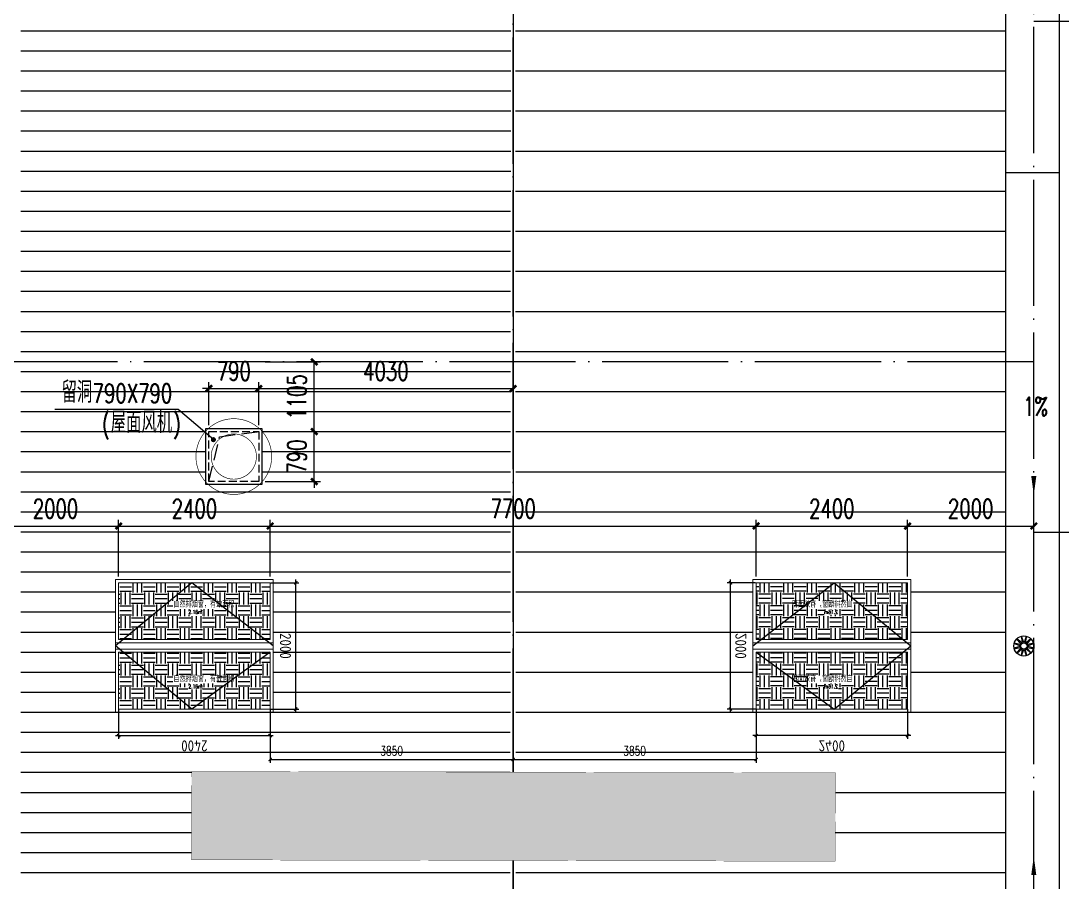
# Model space of a CAD drawing. Extents: x -1313754 to 847533, y 489853 to 941203.
# Drawn here: x 339496 to 355996, y 760578 to 774223 of the extents above; entities that cross this region are included whole.
import ezdxf

# ---------------------------------------------------------------- set-up
doc = ezdxf.new("R2010")
doc.units = 0
doc.header["$LTSCALE"] = 1000
doc.header["$MEASUREMENT"] = 0
for name, pattern in [('DASH', [0.35, 0.25, -0.1]), ('DOTE', [2.42, 2, -0.2, 0.02, -0.2]), ('HIDDEN', [9.525, 6.35, -3.175])]:
    doc.linetypes.add(name, pattern=pattern)
doc.layers.get('Defpoints').update_dxf_attribs({"color": 210})
for name, color, linetype in [('99平面图例外参$0$A-HATCH-2', 251, 'Continuous'), ('A-AXIS-DOTE', 14, 'DOTE'), ('A-AXIS-DP', 126, 'Continuous'), ('A-AXIS-SYMB', 3, 'Continuous'), ('A-DRAIN', 142, 'Continuous'), ('A-HATCH-2', 251, 'Continuous'), ('A-LIN-V', 9, 'Continuous'), ('A-SFCE', 30, 'Continuous'), ('A-WINDOW', 140, 'Continuous'), ('AS-COLN', 6, 'Continuous'), ('AS-WALL', 40, 'Continuous'), ('AS-结构边线层', 200, 'Continuous'), ('DIM_SYMB', 3, 'Continuous'), ('E-电气标注', 84, 'Continuous'), ('PUB_TEXT', 7, 'Continuous'), ('SPACE', 7, 'Continuous'), ('SPACE_HATCH', 8, 'Continuous'), ('参考线', 8, 'Continuous'), ('外框', 1, 'HIDDEN'), ('暖通', 7, 'Continuous'), ('虹吸雨水斗', 6, 'Continuous')]:
    doc.layers.add(name, color=color, linetype=linetype)
doc.layers.add('A-加建区域', color=47, linetype='Continuous', plot=False)
doc.layers.add('成型线', color=3, linetype='Continuous', lineweight=18)
doc.styles.add('_TCH_DIM', font='SIMPLEX', dxfattribs={"bigfont": 'GBCBIG'})
doc.styles.add('_TCH_DIM_T3', font='SIMPLEX', dxfattribs={"width": 0.705882, "bigfont": 'GBCBIG'})
doc.styles.add('_TCH_SPACE', font='SIMPLEX', dxfattribs={"height": 5, "bigfont": 'GBCBIG'})
doc.styles.get("Standard").update_dxf_attribs({"font": 'gbenor.shx', "bigfont": 'gbcbig.shx'})
doc.dimstyles.new('_TCH_ARCH&&100', dxfattribs={"dimtxt": 297.5, "dimasz": 100, "dimexe": 100, "dimexo": 100, "dimgap": 126.25, "dimtad": 1, "dimdec": 0, "dimzin": 0, "dimdsep": 46, "dimtxsty": '_TCH_DIM_T3', "dimblk": 'ARCHTICK', "dimcen": 0.09, "dimclrt": 7, "dimazin": 2, "dimtfac": 1, "dimtdec": 0, "dimtix": 1, "dimtmove": 2, "dimatfit": 3, "dimfxl": 0, "dimtolj": 1, "dimtzin": 0, "dimarcsym": 0})
doc.dimstyles.new('_TCH_ARCH&&50', dxfattribs={"dimtxt": 148.75, "dimasz": 50, "dimexe": 50, "dimexo": 50, "dimgap": 63.125, "dimtad": 1, "dimdec": 0, "dimzin": 0, "dimdsep": 46, "dimtxsty": '_TCH_DIM_T3', "dimblk": 'ARCHTICK', "dimcen": 0.09, "dimclrt": 7, "dimazin": 2, "dimtfac": 1, "dimtdec": 0, "dimtix": 1, "dimtmove": 2, "dimatfit": 3, "dimfxl": 0, "dimtolj": 1, "dimtzin": 0, "dimarcsym": 0})
pattern_1 = [(0, (0, 0), (187.5, 187.5), [187.5, -187.5]), (0, (0, 70.31), (187.5, 187.5), [187.5, -187.5]), (0, (0, 140.62), (187.5, 187.5), [187.5, -187.5]), (90, (23.44, 164.06), (-187.5, 187.5), [187.5, -187.5]), (90, (93.75, 164.06), (-187.5, 187.5), [187.5, -187.5]), (90, (164.06, 164.06), (-187.5, 187.5), [187.5, -187.5])]

# ---------------------------------------------------------------- blocks, each defined once
blk = doc.blocks.new('rrrrrrrrrrrrrrrrrrrrr')
at = {"layer": 'A-HATCH-2'}
h = blk.add_hatch(dxfattribs=at)
h.set_pattern_fill('ANSI31', color=256, scale=200, angle=135)
h.set_pattern_definition([(180, (-500100, 0), (-3e-14, -317.5), [])])
h.paths.add_polyline_path([(-160604.2, 832220), (-152804.2, 832220), (-152804.2, 830430), (-152859, 746374.3), (-152804.2, 741420), (-160604.2, 741420)])
h = blk.add_hatch(dxfattribs=at)
h.set_pattern_fill('ANSI31', color=256, scale=400, angle=135)
h.set_pattern_definition([(180, (-500100, 0), (-6e-14, -635), [])])
h.paths.add_polyline_path([(-145004.2, 832220), (-152804.2, 832220), (-152804.2, 830430), (-152749.4, 746374.3), (-152804.2, 741420), (-145004.2, 741420)])
at = {"layer": 'A-LIN-V'}
blk.add_lwpolyline([(-145004.2, 832220), (-145004.2, 741420)], dxfattribs=at)
at = {"layer": 'A-SFCE'}
blk.add_line((-152804.2, 832220), (-152804.2, 741420), dxfattribs=at)
blk.add_lwpolyline([(-144154.2, 832220), (-144154.2, 741520)], dxfattribs=at)
blk = doc.blocks.new('_ArchTick')
at = {"color": 0, "linetype": 'ByBlock', "const_width": 0.4}
blk.add_lwpolyline([(-0.5, -0.5), (0.5, 0.5)], dxfattribs=at)
blk = doc.blocks.new('44')
at = {"layer": 'A-AXIS-DP', "color": 1}
for p, q in [((280302, 745270), (280302, 747370)), ((277446, 744900), (279946, 744900))]:
    blk.add_line(p, q, dxfattribs=at)
for p, xscale, yscale, zscale, rotation in [((280302, 747320), -50.00000000000003, 50.00000000000003, 50.00000000000001, 270), ((280302, 745320), -50.00000000000001, 50.00000000000001, 50.00000000000001, 90), ((279896, 744900), -50, 50, 50, 180)]:
    blk.add_blockref('_ArchTick', p, dxfattribs=dict(at, xscale=xscale, yscale=yscale, zscale=zscale, rotation=rotation))
at = {"layer": 'A-AXIS-DP', "color": 1, "xscale": -50, "yscale": 50, "zscale": 50}
blk.add_blockref('_ArchTick', (277496, 744900), dxfattribs=at)
at = {"layer": 'A-AXIS-DP', "color": 1, "char_height": 175, "attachment_point": 5}
for s, insert, rotation in [('\\A1;2000', (280139, 746320), 270), ('\\A1;2400', (278696, 744737), 180)]:
    blk.add_mtext(s, dxfattribs=dict(at, insert=insert, rotation=rotation))
blk.add_wipeout([(277446, 745270), (279946, 745270), (279946, 747370), (277446, 747370)]).dxf.layer = '参考线'
at = {"layer": 'SPACE_HATCH'}
h = blk.add_hatch(dxfattribs=at)
h.set_pattern_fill('土壤', color=1, scale=50, style=0)
h.set_pattern_definition(pattern_1)
h.paths.add_polyline_path([(277496, 746420), (279896, 746420), (279896, 747320), (277496, 747320)])
h.paths.add_polyline_path([(278352, 746904), (279057, 746904), (279057, 747034), (278352, 747034)])
h.paths.add_polyline_path([(278591, 746811), (278817, 746811), (278817, 746895), (278591, 746895)])
h = blk.add_hatch(dxfattribs=at)
h.set_pattern_fill('土壤', color=1, scale=50, style=0)
h.set_pattern_definition(pattern_1)
h.paths.add_polyline_path([(277496, 746220), (279896, 746220), (279896, 745320), (277496, 745320)])
h.paths.add_polyline_path([(278352, 745724), (279057, 745724), (279057, 745854), (278352, 745854)])
h.paths.add_polyline_path([(278591, 745631), (278817, 745631), (278817, 745715), (278591, 745715)])
at = {"layer": 'A-AXIS-DP', "color": 1}
for p, q in [((279906, 747320), (280352, 747320)), ((277496, 745320), (277496, 744850)), ((279896, 745320), (279896, 744850)), ((279906, 745320), (280352, 745320))]:
    blk.add_line(p, q, dxfattribs=at)
at = {"layer": '外框'}
for points in [[(279946, 746320), (278658, 747320), (277446, 746320)], [(279896, 746220), (278658, 745320), (277446, 746320)]]:
    blk.add_lwpolyline(points, dxfattribs=at)
at = {"layer": '成型线'}
for p, q in [((279946, 745270), (279946, 747370)), ((277446, 746370), (279946, 746370)), ((277496, 746420), (279896, 746420)), ((277446, 746270), (279946, 746270)), ((277496, 746220), (279896, 746220))]:
    blk.add_line(p, q, dxfattribs=at)
for points in [[(279946, 745270), (277446, 745270), (277446, 747370), (279946, 747370)], [(277496, 746420), (277496, 747320), (279896, 747320), (279896, 746420)], [(279896, 746220), (279896, 745320), (277496, 745320), (277496, 746220)]]:
    blk.add_lwpolyline(points, dxfattribs=at)
at = {"layer": 'SPACE', "color": 1, "style": '_TCH_SPACE'}
for p in [(278365, 746930), (278365, 745750)]:
    blk.add_text('自然排烟窗，有效面积', height=96.5, dxfattribs=at).set_placement(p)
at = {"layer": 'SPACE', "color": 1, "style": '_TCH_SPACE', "width": 0.705882}
for s, height, p in [('2.16m', 59.5, (278600, 746828)), ('2', 29.8, (278792, 746863)), ('2.16m', 59.5, (278600, 745648)), ('2', 29.8, (278792, 745683))]:
    blk.add_text(s, height=height, dxfattribs=at).set_placement(p)
blk = doc.blocks.new('*D2540')
at = {"layer": 'A-WINDOW', "color": 0, "lineweight": -2}
for p, q in [((293946, 817220), (293946, 816470)), ((297796, 817220), (297796, 816470)), ((293946, 816520), (297796, 816520))]:
    blk.add_line(p, q, dxfattribs=at)
at = {"layer": 'Defpoints', "color": 0}
for p in [(293946, 817270), (297796, 817270), (297796, 816520)]:
    blk.add_point(p, dxfattribs=at)
at = {"layer": 'A-WINDOW', "color": 0, "lineweight": -2, "xscale": 50, "yscale": 50, "zscale": 50, "rotation": 180}
blk.add_blockref('_ArchTick', (293946, 816520), dxfattribs=at)
at = {"layer": 'A-WINDOW', "color": 0, "lineweight": -2, "xscale": 50, "yscale": 50, "zscale": 50}
blk.add_blockref('_ArchTick', (297796, 816520), dxfattribs=at)
at = {"layer": 'A-WINDOW', "color": 7, "insert": (295871, 816658), "char_height": 148.8, "attachment_point": 5, "style": '_TCH_DIM_T3'}
blk.add_mtext('\\A1;3850', dxfattribs=at)
blk = doc.blocks.new('*D2541')
at = {"layer": 'A-WINDOW', "color": 0, "lineweight": -2}
for p, q in [((297796, 817220), (297796, 816470)), ((301646, 817220), (301646, 816470)), ((297796, 816520), (301646, 816520))]:
    blk.add_line(p, q, dxfattribs=at)
at = {"layer": 'Defpoints', "color": 0}
for p in [(297796, 817270), (301646, 817270), (301646, 816520)]:
    blk.add_point(p, dxfattribs=at)
at = {"layer": 'A-WINDOW', "color": 0, "lineweight": -2, "xscale": 50, "yscale": 50, "zscale": 50, "rotation": 180}
blk.add_blockref('_ArchTick', (297796, 816520), dxfattribs=at)
at = {"layer": 'A-WINDOW', "color": 0, "lineweight": -2, "xscale": 50, "yscale": 50, "zscale": 50}
blk.add_blockref('_ArchTick', (301646, 816520), dxfattribs=at)
at = {"layer": 'A-WINDOW', "color": 7, "insert": (299721, 816658), "char_height": 148.8, "attachment_point": 5, "style": '_TCH_DIM_T3'}
blk.add_mtext('\\A1;3850', dxfattribs=at)
blk = doc.blocks.new('*D2194')
at = {"layer": 'A-AXIS-DP', "color": 0, "lineweight": -2}
for p, q in [((339046, 765420), (339046, 766320)), ((341046, 765420), (341046, 766320)), ((339046, 766220), (341046, 766220))]:
    blk.add_line(p, q, dxfattribs=at)
at = {"layer": 'Defpoints', "color": 0}
for p in [(341046, 766220), (339046, 765320), (341046, 765320)]:
    blk.add_point(p, dxfattribs=at)
at = {"layer": 'A-AXIS-DP', "color": 0, "lineweight": -2, "xscale": 100, "yscale": 100, "zscale": 100, "rotation": 180}
blk.add_blockref('_ArchTick', (339046, 766220), dxfattribs=at)
at = {"layer": 'A-AXIS-DP', "color": 0, "lineweight": -2, "xscale": 100, "yscale": 100, "zscale": 100}
blk.add_blockref('_ArchTick', (341046, 766220), dxfattribs=at)
at = {"layer": 'A-AXIS-DP', "color": 7, "insert": (340046, 766495), "char_height": 297.5, "attachment_point": 5, "style": '_TCH_DIM_T3'}
blk.add_mtext('\\A1;2000', dxfattribs=at)
blk = doc.blocks.new('*D2195')
at = {"layer": 'A-AXIS-DP', "color": 0, "lineweight": -2}
for p, q in [((341046, 765420), (341046, 766320)), ((343446, 765420), (343446, 766320)), ((341046, 766220), (343446, 766220))]:
    blk.add_line(p, q, dxfattribs=at)
at = {"layer": 'Defpoints', "color": 0}
for p in [(343446, 766220), (341046, 765320), (343446, 765320)]:
    blk.add_point(p, dxfattribs=at)
at = {"layer": 'A-AXIS-DP', "color": 0, "lineweight": -2, "xscale": 100, "yscale": 100, "zscale": 100, "rotation": 180}
blk.add_blockref('_ArchTick', (341046, 766220), dxfattribs=at)
at = {"layer": 'A-AXIS-DP', "color": 0, "lineweight": -2, "xscale": 100, "yscale": 100, "zscale": 100}
blk.add_blockref('_ArchTick', (343446, 766220), dxfattribs=at)
at = {"layer": 'A-AXIS-DP', "color": 7, "insert": (342246, 766495), "char_height": 297.5, "attachment_point": 5, "style": '_TCH_DIM_T3'}
blk.add_mtext('\\A1;2400', dxfattribs=at)
blk = doc.blocks.new('*D2196')
at = {"layer": 'A-AXIS-DP', "color": 0, "lineweight": -2}
for p, q in [((343446, 765420), (343446, 766320)), ((351146, 765420), (351146, 766320)), ((343446, 766220), (351146, 766220))]:
    blk.add_line(p, q, dxfattribs=at)
at = {"layer": 'Defpoints', "color": 0}
for p in [(351146, 766220), (343446, 765320), (351146, 765320)]:
    blk.add_point(p, dxfattribs=at)
at = {"layer": 'A-AXIS-DP', "color": 0, "lineweight": -2, "xscale": 100, "yscale": 100, "zscale": 100, "rotation": 180}
blk.add_blockref('_ArchTick', (343446, 766220), dxfattribs=at)
at = {"layer": 'A-AXIS-DP', "color": 0, "lineweight": -2, "xscale": 100, "yscale": 100, "zscale": 100}
blk.add_blockref('_ArchTick', (351146, 766220), dxfattribs=at)
at = {"layer": 'A-AXIS-DP', "color": 7, "insert": (347296, 766495), "char_height": 297.5, "attachment_point": 5, "style": '_TCH_DIM_T3'}
blk.add_mtext('\\A1;7700', dxfattribs=at)
blk = doc.blocks.new('*D2197')
at = {"layer": 'A-AXIS-DP', "color": 0, "lineweight": -2}
for p, q in [((351146, 765420), (351146, 766320)), ((353546, 765420), (353546, 766320)), ((351146, 766220), (353546, 766220))]:
    blk.add_line(p, q, dxfattribs=at)
at = {"layer": 'Defpoints', "color": 0}
for p in [(353546, 766220), (351146, 765320), (353546, 765320)]:
    blk.add_point(p, dxfattribs=at)
at = {"layer": 'A-AXIS-DP', "color": 0, "lineweight": -2, "xscale": 100, "yscale": 100, "zscale": 100, "rotation": 180}
blk.add_blockref('_ArchTick', (351146, 766220), dxfattribs=at)
at = {"layer": 'A-AXIS-DP', "color": 0, "lineweight": -2, "xscale": 100, "yscale": 100, "zscale": 100}
blk.add_blockref('_ArchTick', (353546, 766220), dxfattribs=at)
at = {"layer": 'A-AXIS-DP', "color": 7, "insert": (352346, 766495), "char_height": 297.5, "attachment_point": 5, "style": '_TCH_DIM_T3'}
blk.add_mtext('\\A1;2400', dxfattribs=at)
blk = doc.blocks.new('*D2198')
at = {"layer": 'A-AXIS-DP', "color": 0, "lineweight": -2}
for p, q in [((353546, 765420), (353546, 766320)), ((355546, 765420), (355546, 766320)), ((353546, 766220), (355546, 766220))]:
    blk.add_line(p, q, dxfattribs=at)
at = {"layer": 'Defpoints', "color": 0}
for p in [(355546, 766220), (353546, 765320), (355546, 765320)]:
    blk.add_point(p, dxfattribs=at)
at = {"layer": 'A-AXIS-DP', "color": 0, "lineweight": -2, "xscale": 100, "yscale": 100, "zscale": 100, "rotation": 180}
blk.add_blockref('_ArchTick', (353546, 766220), dxfattribs=at)
at = {"layer": 'A-AXIS-DP', "color": 0, "lineweight": -2, "xscale": 100, "yscale": 100, "zscale": 100}
blk.add_blockref('_ArchTick', (355546, 766220), dxfattribs=at)
at = {"layer": 'A-AXIS-DP', "color": 7, "insert": (354546, 766495), "char_height": 297.5, "attachment_point": 5, "style": '_TCH_DIM_T3'}
blk.add_mtext('\\A1;2000', dxfattribs=at)
blk = doc.blocks.new('dote')
at = {"layer": 'A-AXIS-DOTE'}
for p, q in [((68032.2, -69160), (68032.2, 36662.3)), ((76282.2, -68993.9), (76282.2, 36606.4)), ((76282.2, -30600), (98661.5, -30600)), ((76282.2, -36000), (-41310, -36000)), ((76282.2, -38700), (98661.5, -38700))]:
    blk.add_line(p, q, dxfattribs=at)
blk = doc.blocks.new('*D138')
at = {"layer": 'A-AXIS-DP', "color": 0, "lineweight": -2}
for p, q in [((-495, 395), (-1374, 395)), ((-1274, 395), (-1274, 495)), ((-1274, 395), (-1274, -395)), ((-495, -395), (-1374, -395)), ((-1274, -395), (-1274, -495))]:
    blk.add_line(p, q, dxfattribs=at)
at = {"layer": 'Defpoints', "color": 0}
for p in [(-395, 395), (-1274, -395), (-395, -395)]:
    blk.add_point(p, dxfattribs=at)
at = {"layer": 'A-AXIS-DP', "color": 0, "lineweight": -2, "xscale": 100, "yscale": 100, "zscale": 100}
for p, rotation in [((-1274, 395), 270), ((-1274, -395), 90)]:
    blk.add_blockref('_ArchTick', p, dxfattribs=dict(at, rotation=rotation))
at = {"layer": 'A-AXIS-DP', "color": 7, "insert": (-999, 0), "char_height": 297.5, "attachment_point": 5, "rotation": 270, "style": '_TCH_DIM_T3'}
blk.add_mtext('\\A1;790', dxfattribs=at)
blk = doc.blocks.new('*D139')
at = {"layer": 'A-AXIS-DP', "color": 0, "lineweight": -2}
for p, q in [((-395, -495), (-395, -1178)), ((395, -495), (395, -1178)), ((-395, -1078), (-495, -1078)), ((395, -1078), (-395, -1078)), ((395, -1078), (495, -1078))]:
    blk.add_line(p, q, dxfattribs=at)
at = {"layer": 'Defpoints', "color": 0}
for p in [(-395, -395), (395, -395), (-395, -1078)]:
    blk.add_point(p, dxfattribs=at)
at = {"layer": 'A-AXIS-DP', "color": 0, "lineweight": -2, "xscale": 100, "yscale": 100, "zscale": 100}
blk.add_blockref('_ArchTick', (-395, -1078), dxfattribs=at)
at = {"layer": 'A-AXIS-DP', "color": 0, "lineweight": -2, "xscale": 100, "yscale": 100, "zscale": 100, "rotation": 180}
blk.add_blockref('_ArchTick', (395, -1078), dxfattribs=at)
at = {"layer": 'A-AXIS-DP', "color": 7, "insert": (0, -1353), "char_height": 297.5, "attachment_point": 5, "rotation": 180, "style": '_TCH_DIM_T3'}
blk.add_mtext('\\A1;790', dxfattribs=at)
blk = doc.blocks.new('*D2389')
at = {"layer": 'A-AXIS-DP', "color": 0, "lineweight": -2}
for p, q in [((343266, 767815), (343266, 768498)), ((347296, 767815), (347296, 768498)), ((343266, 768398), (347296, 768398))]:
    blk.add_line(p, q, dxfattribs=at)
at = {"layer": 'Defpoints', "color": 0}
for p in [(347296, 768398), (343266, 767715), (347296, 767715)]:
    blk.add_point(p, dxfattribs=at)
at = {"layer": 'A-AXIS-DP', "color": 0, "lineweight": -2, "xscale": 100, "yscale": 100, "zscale": 100, "rotation": 180}
blk.add_blockref('_ArchTick', (343266, 768398), dxfattribs=at)
at = {"layer": 'A-AXIS-DP', "color": 0, "lineweight": -2, "xscale": 100, "yscale": 100, "zscale": 100}
blk.add_blockref('_ArchTick', (347296, 768398), dxfattribs=at)
at = {"layer": 'A-AXIS-DP', "color": 7, "insert": (345281, 768673), "char_height": 297.5, "attachment_point": 5, "style": '_TCH_DIM_T3'}
blk.add_mtext('\\A1;4030', dxfattribs=at)
blk = doc.blocks.new('*D2390')
at = {"layer": 'A-AXIS-DP', "color": 0, "lineweight": -2}
for p, q in [((343366, 768820), (344245, 768820)), ((344145, 767715), (344145, 768820)), ((343366, 767715), (344245, 767715))]:
    blk.add_line(p, q, dxfattribs=at)
at = {"layer": 'Defpoints', "color": 0}
for p in [(343266, 768820), (344145, 768820), (343266, 767715)]:
    blk.add_point(p, dxfattribs=at)
at = {"layer": 'A-AXIS-DP', "color": 0, "lineweight": -2, "xscale": 100, "yscale": 100, "zscale": 100}
for p, rotation in [((344145, 768820), 90), ((344145, 767715), 270)]:
    blk.add_blockref('_ArchTick', p, dxfattribs=dict(at, rotation=rotation))
at = {"layer": 'A-AXIS-DP', "color": 7, "insert": (343870, 768267), "char_height": 297.5, "attachment_point": 5, "rotation": 90, "style": '_TCH_DIM_T3'}
blk.add_mtext('\\A1;1105', dxfattribs=at)
blk = doc.blocks.new('w42343eeee')
blk.add_wipeout([(367285, 568212), (365883, 568215), (365906, 578415), (367306, 578412)]).dxf.layer = '参考线'
at = {"layer": '99平面图例外参$0$A-HATCH-2'}
h = blk.add_hatch(dxfattribs=at)
h.set_pattern_fill('ANSI33', color=256, scale=75)
h.set_pattern_definition([(45, (1135667.22, 924695.12), (-168.3798, 168.3798), []), (45, (1135835.6, 924695.12), (-168.3798, 168.3798), [119.0625, -59.53125])])
h.paths.add_polyline_path([(366843, 550430), (365843, 550432)])
h.paths.add_polyline_path([(365906, 578415), (367306, 578412), (367283, 568212), (365883, 568215)])
at = {"layer": 'E-电气标注', "color": 1, "const_width": 5}
blk.add_lwpolyline([(365906, 578415), (365883, 568215), (367283, 568212), (367306, 578412)], close=True, dxfattribs=at)
blk = doc.blocks.new('w242343')
at = {"layer": 'A-SFCE', "rotation": 270.1299680659603}
blk.add_blockref('w42343eeee', (40598239435.999367, 3386153525.761409), dxfattribs=at)
blk = doc.blocks.new('“奔腾”虹吸雨水斗')
at = {"layer": '虹吸雨水斗', "lineweight": 25}
for p, q in [((946982, 86753), (947040, 86688)), ((947052, 86699), (946987, 86758)), ((947048, 86793), (947066, 86707)), ((947082, 86711), (947055, 86795)), ((947125, 86795), (947098, 86711)), ((947114, 86707), (947132, 86793)), ((947194, 86758), (947128, 86699)), ((947140, 86688), (947199, 86753)), ((946944, 86685), (947028, 86658)), ((947028, 86641), (946944, 86614)), ((947032, 86673), (946946, 86692)), ((946946, 86607), (947032, 86625)), ((947040, 86611), (946982, 86546)), ((946987, 86541), (947052, 86600)), ((947128, 86600), (947194, 86541)), ((947199, 86546), (947140, 86611)), ((947234, 86692), (947148, 86673)), ((947148, 86625), (947234, 86607)), ((947152, 86658), (947236, 86685)), ((947236, 86614), (947152, 86641)), ((947066, 86592), (947048, 86506)), ((947055, 86504), (947082, 86587)), ((947098, 86587), (947125, 86504)), ((947132, 86506), (947114, 86592))]:
    blk.add_line(p, q, dxfattribs=at)
for radius in [150, 47.6]:
    blk.add_circle((947090, 86649), radius, dxfattribs=at)
for centre, start, end in [((947025, 86649), 291.6382, 68.3675), ((947034, 86682), 261.6382, 38.3675), ((947034, 86617), 321.6382, 98.3675), ((947057, 86706), 231.6382, 8.3675), ((947057, 86593), 351.6382, 128.3675), ((947090, 86715), 201.6382, 338.3675), ((947123, 86706), 171.6382, 308.3675), ((947123, 86593), 51.6382, 188.3675), ((947147, 86682), 141.6382, 278.3675), ((947147, 86617), 81.6382, 218.3675), ((947155, 86649), 111.6382, 248.3675), ((947090, 86584), 21.6382, 158.3675)]:
    blk.add_arc(centre, 8.82, start, end, dxfattribs=at)
blk = doc.blocks.new('w4234233')
at = {"layer": 'A-AXIS-SYMB'}
for points in [[(355546, 826830, 0, 0, 0), (355546, 825680, 0, 80, 0), (355546, 825980, 0, 0, 0)], [(355546, 818810, 0, 0, 0), (355546, 819960, 0, 80, 0), (355546, 819660, 0, 0, 0)]]:
    blk.add_lwpolyline(points, format="xyseb", dxfattribs=at)
at = {"layer": 'PUB_TEXT', "style": '_TCH_DIM', "width": 0.705882}
for p in [(355376, 826935), (355376, 818407)]:
    blk.add_text('1%%%', height=297.5, dxfattribs=at).set_placement(p)
blk = doc.blocks.new('21321423')
at = {"layer": 'A-DRAIN'}
blk.add_line((355096, 771820), (355946, 771820), dxfattribs=at)
at = {"layer": 'A-加建区域'}
blk.add_blockref('w4234233', (0, -58970), dxfattribs=at)
at = {"layer": '虹吸雨水斗', "xscale": 1.061320754715, "yscale": 1.061320754715, "zscale": 1.061320754715}
blk.add_blockref('“奔腾”虹吸雨水斗', (-649777, 672357), dxfattribs=at)
blk = doc.blocks.new('nr3453464')
at = {"layer": 'A-LIN-V'}
blk.add_blockref('44', (14050, 72000), dxfattribs=at)
at = {"layer": 'A-LIN-V', "xscale": -0.9999999999999998}
blk.add_blockref('44', (581541.6, 72000), dxfattribs=at)
at = {"layer": 'A-WINDOW', "color": 1}
for p1, p2, picture, middle in [((293945.8, 817270), (297795.8, 817270), '*D2540', (295870.8, 816657.5)), ((297795.8, 817270), (301645.8, 817270), '*D2541', (299720.8, 816657.5))]:
    dim = blk.add_aligned_dim(p1=p1, p2=p2, distance=-750, dimstyle='_TCH_ARCH&&50', dxfattribs=at)
    dim.commit()
    dim.dimension.update_dxf_attribs({"geometry": picture, "text_midpoint": middle})
blk = doc.blocks.new('242343243')
at = {"layer": 'A-WINDOW'}
blk.add_blockref('nr3453464', (49500, -54000), dxfattribs=at)
at = {"layer": 'A-AXIS-DP'}
for p1, p2, picture, middle in [((339045.8, 765320), (341045.8, 765320), '*D2194', (340045.8, 766495.1)), ((341045.8, 765320), (343445.8, 765320), '*D2195', (342245.8, 766495.1)), ((343445.8, 765320), (351145.8, 765320), '*D2196', (347295.8, 766495.1)), ((351145.8, 765320), (353545.8, 765320), '*D2197', (352345.8, 766495.1)), ((353545.8, 765320), (355545.8, 765320), '*D2198', (354545.8, 766495.1))]:
    dim = blk.add_aligned_dim(p1=p1, p2=p2, distance=900.1, dimstyle='_TCH_ARCH&&100', dxfattribs=at)
    dim.commit()
    dim.dimension.update_dxf_attribs({"geometry": picture, "text_midpoint": middle})
blk = doc.blocks.new('fengji')
at = {"layer": 'DIM_SYMB'}
blk.add_line((884.2, -747.9), (2834.2, -747.9), dxfattribs=at)
at = {"layer": 'DIM_SYMB', "color": 7, "style": '_TCH_DIM', "width": 0.705882}
for s, p in [(')', (967.7, -372.9)), ('(', (2090.7, -372.9)), ('790X790', (2237.7, -852.9))]:
    blk.add_text(s, height=297.5, rotation=180, dxfattribs=at).set_placement(p)
at = {"layer": 'DIM_SYMB', "color": 7, "style": '_TCH_DIM'}
for s, p in [('屋面风机', (1950.7, -372.9)), ('留洞', (2729.2, -852.9))]:
    blk.add_text(s, height=337.59, rotation=180, dxfattribs=at).set_placement(p)
blk.add_wipeout([(-445, 445), (445, 445), (445, -445), (-445, -445)]).dxf.layer = '参考线'
at = {"layer": 'A-HATCH-2', "const_width": 10}
for points in [[(0, -600.2, -1), (0, 600.2, -1)], [(0, -600.2, 1), (0, 600.2, 1)]]:
    blk.add_lwpolyline(points, format="xyb", dxfattribs=at)
at = {"layer": 'A-HATCH-2', "linetype": 'DASH', "const_width": 10}
for points in [[(0, -358.3, -1), (0, 358.3, -1)], [(0, -358.3, 1), (0, 358.3, 1)]]:
    blk.add_lwpolyline(points, format="xyb", dxfattribs=at)
at = {"layer": 'AS-COLN', "ltscale": 0.5}
blk.add_lwpolyline([(-445, 445), (445, 445), (445, -445), (-445, -445)], close=True, dxfattribs=at)
at = {"layer": 'AS-COLN', "linetype": 'DASH', "ltscale": 0.5}
blk.add_lwpolyline([(-395, 395), (395, 395), (395, -395), (-395, -395)], close=True, dxfattribs=at)
at = {"layer": 'AS-结构边线层', "linetype": 'DASH'}
blk.add_lwpolyline([(395, 395), (225.4, -315), (-395, -395)], dxfattribs=at)
at = {"layer": 'DIM_SYMB'}
blk.add_line((324.2, -267.9), (884.2, -747.9), dxfattribs=at)
at = {"layer": 'DIM_SYMB', "const_width": 40}
blk.add_lwpolyline([(310.3, -253.5, -1), (338.1, -282.3, -1)], format="xyb", close=True, dxfattribs=at)
at = {"layer": 'A-AXIS-DP'}
for p1, distance, picture, middle in [((-395, 395), -879.2, '*D138', (-999.2, 0)), ((395, -395), 682.9, '*D139', (0, -1352.9))]:
    dim = blk.add_aligned_dim(p1=p1, p2=(-395, -395), distance=distance, dimstyle='_TCH_ARCH&&100', dxfattribs=at)
    dim.commit()
    dim.dimension.update_dxf_attribs({"geometry": picture, "text_midpoint": middle})
blk = doc.blocks.new('2312321321')
at = {"layer": '暖通', "rotation": 180}
blk.add_blockref('fengji', (342870.8, 767320), dxfattribs=at)
at = {"layer": 'A-AXIS-DP'}
for p2, distance, picture, middle in [((347295.8, 767715), 682.9, '*D2389', (345280.8, 768672.9)), ((343265.8, 768820), -879.2, '*D2390', (343870, 768267.5))]:
    dim = blk.add_aligned_dim(p1=(343265.8, 767715), p2=p2, distance=distance, dimstyle='_TCH_ARCH&&100', dxfattribs=at)
    dim.commit()
    dim.dimension.update_dxf_attribs({"geometry": picture, "text_midpoint": middle})

msp = doc.modelspace()

# ---------------------------------------------------------------- block references
msp.add_blockref('rrrrrrrrrrrrrrrrrrrrr', (500100, 0))

# ---------------------------------------------------------------- next in the draw order: block references
at = {"layer": 'A-WINDOW'}
msp.add_blockref('242343243', (0, 0), dxfattribs=at)

# ---------------------------------------------------------------- next in the draw order: block references
at = {"layer": 'AS-WALL'}
msp.add_blockref('dote', (279263.6, 804820), dxfattribs=at)

# ---------------------------------------------------------------- next in the draw order: block references
at = {"layer": '暖通', "color": 7}
msp.add_blockref('2312321321', (0, 0), dxfattribs=at)

# ---------------------------------------------------------------- next in the draw order: block references
at = {"layer": 'A-WINDOW', "rotation": 359.8700319340397}
msp.add_blockref('w242343', (-40606042043.5, -3292924822.4), dxfattribs=at)

# ---------------------------------------------------------------- next in the draw order: block references
at = {"layer": '虹吸雨水斗', "linetype": 'Continuous'}
msp.add_blockref('21321423', (0, 0), dxfattribs=at)

doc.saveas('drawing.dxf')
